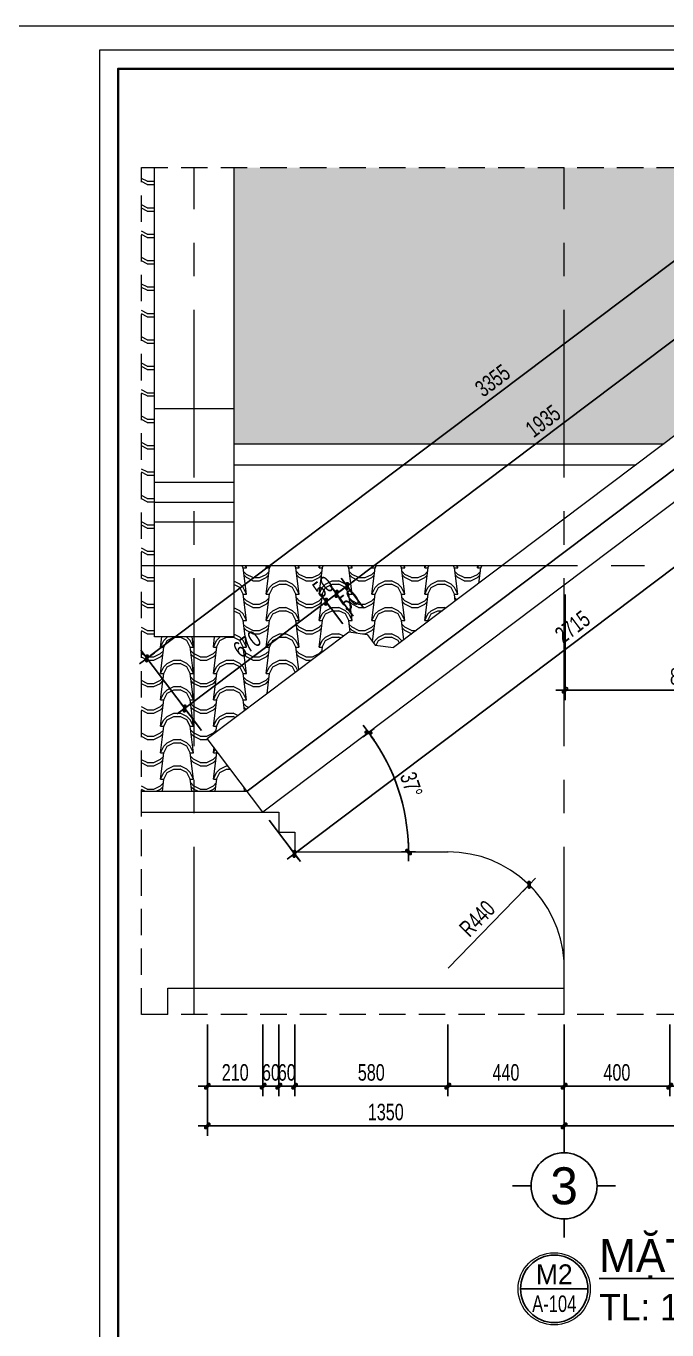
# Model space of a CAD drawing. Header units: inches. Extents: x 88947 to 296847, y 35049 to 161062.
# Drawn here: x 267577 to 270003, y 135126 to 140060 of the extents above; entities that cross this region are included whole.
import ezdxf
from ezdxf.enums import TextEntityAlignment as Align

# ---------------------------------------------------------------- set-up
doc = ezdxf.new("R2010")
doc.units = ezdxf.units.IN
doc.header["$MEASUREMENT"] = 0
doc.header["$PDMODE"] = 1
for name, pattern in [('ACAD_ISO03W100', [30, 12, -18]), ('CENTER', [50.8, 31.75, -6.35, 6.35, -6.35]), ('DASHED', [0.75, 0.5, -0.25])]:
    doc.linetypes.add(name, pattern=pattern)
for name, color, linetype, lineweight in [('A-Dims', 145, 'Continuous', 25), ('A-Text', 30, 'Continuous', 9), ('A-Wall', 2, 'Continuous', 35), ('DIM', 7, 'Continuous', 25), ('GHICHU', 40, 'Continuous', 18), ('HACTH', 8, 'Continuous', 5), ('HATCH', 8, 'Continuous', 5), ('KHUNG 2', 144, 'Continuous', 18), ('KY HIEU', 4, 'Continuous', 25), ('NETMANH', 192, 'Continuous', 18), ('THAY', 3, 'Continuous', 18), ('TRUC', 252, 'ACAD_ISO03W100', 13)]:
    doc.layers.add(name, color=color, linetype=linetype, lineweight=lineweight)
doc.layers.add('NHO', color=8, linetype='Continuous')
doc.layers.add('text', color=2, linetype='Continuous')
doc.styles.add('FRANKO', font='VFRANKO.TTF')
doc.styles.add('TAS-MTEXT', font='VAVOB.TTF', dxfattribs={"width": 0.75})
doc.styles.add('VHELVEN', font='VHELVEN.TTF')
doc.styles.add('VNI-HELVE-CONDENSE', font='VNARIAL.TTF', dxfattribs={"width": 0.7})
doc.dimstyles.new('TAS-50', dxfattribs={"dimscale": 25, "dimtxt": 2.5, "dimasz": 0.7, "dimexe": 1.5, "dimexo": 1.5, "dimgap": 0.8, "dimtad": 1, "dimdec": 0, "dimzin": 3, "dimdsep": 46, "dimtxsty": 'VNI-HELVE-CONDENSE', "dimblk": 'TICK', "dimcen": 2.5, "dimclrt": 71, "dimazin": 2, "dimtfac": 0.75, "dimtdec": 0, "dimtix": 1, "dimtmove": 2, "dimatfit": 2, "dimldrblk": 'TICK123', "dimfxl": 1.5, "dimtolj": 1, "dimtzin": 0, "dimarcsym": 0})
pattern_1 = [(0, (231335.82, 123147.5), (200, 100), [25, -175]), (0, (231335.82, 123160), (200, 100), [25, -75]), (0, (231435.82, 123172.5), (200, 100), [25, -175]), (0, (231285.82, 123110), (200, 100), [12.5, -100, 12.5, -75]), (45, (231298.315, 123135), (0, 100.00003), [17.6777, -265.165]), (45, (231285.815, 123172.5), (0, 100.00003), [12.63, -270.2127]), (45, (231285.815, 123185), (0, 100.00003), [15.15, -267.6927]), (135, (231410.815, 123185), (0, 100.00003), [15.15, -267.6927]), (135, (231410.815, 123172.5), (0, 100.00003), [12.63, -270.2127]), (135, (231398.315, 123135), (0, 100.00003), [17.6777, -265.165]), (26.56505, (231310.815, 123135), (5e-05, 100), [27.9509, -195.6559]), (26.56505, (231310.815, 123147.5), (5e-05, 100), [27.9509, -195.6559]), (26.56505, (231260.815, 123160), (5e-05, 100), [27.9509, -195.6559]), (26.56505, (231260.815, 123172.5), (5e-05, 100), [27.9509, -195.6559]), (63.43495, (231285.815, 123110), (-4.5e-05, 100), [27.9509, -419.2627]), (63.43495, (231298.315, 123110), (-4.5e-05, 100), [27.9509, -419.2627]), (116.56505, (231398.315, 123110), (4.5e-05, 100), [27.9509, -419.2627]), (116.56505, (231410.815, 123110), (4.5e-05, 100), [27.9509, -419.2627]), (153.43495, (231385.815, 123135), (-5e-05, 100), [27.9509, -195.6559]), (153.43495, (231385.815, 123147.5), (-5e-05, 100), [27.9509, -195.6559]), (153.43495, (231435.815, 123160), (-5e-05, 100), [27.9509, -195.6559]), (153.43495, (231435.815, 123172.5), (-5e-05, 100), [27.9509, -195.6559]), (82.874984, (231285.815, 123109.998), (-2.54e-05, 100.0000155), [100.7782, -1511.6733]), (97.125016, (231410.815, 123109.998), (2.54e-05, 100.0000155), [100.7782, -1511.6733])]

# ---------------------------------------------------------------- blocks, each defined once
blk = doc.blocks.new('khung ten')
at = {"layer": 'A-Wall', "ltscale": 0.7}
blk.add_lwpolyline([(267204, -219099), (305804, -219099), (305804, -190799), (267204, -190799)], close=True, dxfattribs=at)
at = {"layer": 'KHUNG 2', "ltscale": 0.7}
blk.add_lwpolyline([(267004, -219299), (306004, -219299), (306004, -190599), (267004, -190599)], close=True, dxfattribs=at)
at = {"layer": 'NETMANH', "ltscale": 0.7}
blk.add_lwpolyline([(265004, -220042), (307004, -220042), (307004, -190342), (265004, -190342)], close=True, dxfattribs=at)
blk = doc.blocks.new('A$C15DE5CD6')
at = {"layer": 'THAY'}
for points in [[(300, 429.5), (0, 429.5)], [(300, 150), (0, 150)], [(300, 75), (0, 75)], [(300, 0), (0, 0)], [(300, -434), (0, -434)]]:
    blk.add_lwpolyline(points, dxfattribs=at)
blk = doc.blocks.new('TICK')
at = {"layer": 'A-Dims', "color": 1}
for p, q in [((-2, 0), (2, 0)), ((0, 1.5), (0, -1.5))]:
    blk.add_line(p, q, dxfattribs=at)
at = {"layer": 'A-Dims', "color": 1, "const_width": 0.788}
blk.add_lwpolyline([(-0.33, -0.35), (0.38, 0.38)], dxfattribs=at)
at = {"layer": 'A-Dims', "color": 1, "const_width": 0.394}
for points in [[(0.24, 0.52, -0.414214), (0.52, 0.52, -1)], [(0.52, 0.52, -0.414214), (0.52, 0.24, -1)], [(-0.47, -0.21, 0.414214), (-0.47, -0.49, 1)], [(-0.47, -0.49, 0.414214), (-0.19, -0.49, 1)]]:
    blk.add_lwpolyline(points, format="xyb", dxfattribs=at)
blk = doc.blocks.new('*D2036')
at = {"layer": 'Defpoints', "color": 0}
for p in [(268263.6, 136319), (268473.8, 136319), (268473.8, 136047.9)]:
    blk.add_point(p, dxfattribs=at)
at = {"layer": 'DIM', "color": 0, "lineweight": -2}
for p, q in [((268263.6, 136281.5), (268263.6, 136010.4)), ((268473.8, 136281.5), (268473.8, 136010.4)), ((268281.1, 136047.9), (268456.3, 136047.9))]:
    blk.add_line(p, q, dxfattribs=at)
at = {"layer": 'DIM', "color": 0, "lineweight": -2, "xscale": 17.5, "yscale": 17.5, "zscale": 17.5, "rotation": 180}
blk.add_blockref('TICK', (268263.6, 136047.9), dxfattribs=at)
at = {"layer": 'DIM', "color": 0, "lineweight": -2, "xscale": 17.5, "yscale": 17.5, "zscale": 17.5}
blk.add_blockref('TICK', (268473.8, 136047.9), dxfattribs=at)
at = {"layer": 'DIM', "color": 71, "insert": (268368.7, 136099.8), "char_height": 62.5, "attachment_point": 5, "style": 'VNI-HELVE-CONDENSE'}
blk.add_mtext('\\A1;210', dxfattribs=at)
blk = doc.blocks.new('TICK123')
at = {"layer": 'A-Dims', "color": 1}
blk.add_lwpolyline([(0.05, 0, 0, 0.84, 0), (-2.11, 0, 8.4, 8.4, 0)], format="xyseb", dxfattribs=at)
blk = doc.blocks.new('*D2037')
at = {"layer": 'Defpoints', "color": 0}
for p in [(268473.8, 136319), (268533.8, 136319), (268533.8, 136047.9)]:
    blk.add_point(p, dxfattribs=at)
at = {"layer": 'DIM', "color": 0, "lineweight": -2}
for p, q in [((268473.8, 136281.5), (268473.8, 136010.4)), ((268533.8, 136281.5), (268533.8, 136010.4)), ((268456.3, 136047.9), (268438.8, 136047.9)), ((268473.8, 136047.9), (268533.8, 136047.9)), ((268551.3, 136047.9), (268568.8, 136047.9))]:
    blk.add_line(p, q, dxfattribs=at)
at = {"layer": 'DIM', "color": 0, "lineweight": -2, "xscale": 17.5, "yscale": 17.5, "zscale": 17.5}
blk.add_blockref('TICK', (268473.8, 136047.9), dxfattribs=at)
at = {"layer": 'DIM', "color": 0, "lineweight": -2, "xscale": 17.5, "yscale": 17.5, "zscale": 17.5, "rotation": 180}
blk.add_blockref('TICK', (268533.8, 136047.9), dxfattribs=at)
at = {"layer": 'DIM', "color": 71, "insert": (268503.8, 136099.8), "char_height": 62.5, "attachment_point": 5, "style": 'VNI-HELVE-CONDENSE'}
blk.add_mtext('\\A1;60', dxfattribs=at)
blk = doc.blocks.new('*D2038')
at = {"layer": 'Defpoints', "color": 0}
for p in [(268533.8, 136319), (268593.8, 136319), (268593.8, 136047.9)]:
    blk.add_point(p, dxfattribs=at)
at = {"layer": 'DIM', "color": 0, "lineweight": -2}
for p, q in [((268533.8, 136281.5), (268533.8, 136010.4)), ((268593.8, 136281.5), (268593.8, 136010.4)), ((268516.3, 136047.9), (268498.8, 136047.9)), ((268533.8, 136047.9), (268593.8, 136047.9)), ((268611.3, 136047.9), (268628.8, 136047.9))]:
    blk.add_line(p, q, dxfattribs=at)
at = {"layer": 'DIM', "color": 0, "lineweight": -2, "xscale": 17.5, "yscale": 17.5, "zscale": 17.5}
blk.add_blockref('TICK', (268533.8, 136047.9), dxfattribs=at)
at = {"layer": 'DIM', "color": 0, "lineweight": -2, "xscale": 17.5, "yscale": 17.5, "zscale": 17.5, "rotation": 180}
blk.add_blockref('TICK', (268593.8, 136047.9), dxfattribs=at)
at = {"layer": 'DIM', "color": 71, "insert": (268563.8, 136099.8), "char_height": 62.5, "attachment_point": 5, "style": 'VNI-HELVE-CONDENSE'}
blk.add_mtext('\\A1;60', dxfattribs=at)
blk = doc.blocks.new('*D2039')
at = {"layer": 'Defpoints', "color": 0}
for p in [(268593.8, 136319), (269173.6, 136319), (269173.6, 136047.9)]:
    blk.add_point(p, dxfattribs=at)
at = {"layer": 'DIM', "color": 0, "lineweight": -2}
for p, q in [((268593.8, 136281.5), (268593.8, 136010.4)), ((269173.6, 136281.5), (269173.6, 136010.4)), ((268611.3, 136047.9), (269156.1, 136047.9))]:
    blk.add_line(p, q, dxfattribs=at)
at = {"layer": 'DIM', "color": 0, "lineweight": -2, "xscale": 17.5, "yscale": 17.5, "zscale": 17.5, "rotation": 180}
blk.add_blockref('TICK', (268593.8, 136047.9), dxfattribs=at)
at = {"layer": 'DIM', "color": 0, "lineweight": -2, "xscale": 17.5, "yscale": 17.5, "zscale": 17.5}
blk.add_blockref('TICK', (269173.6, 136047.9), dxfattribs=at)
at = {"layer": 'DIM', "color": 71, "insert": (268883.7, 136099.8), "char_height": 62.5, "attachment_point": 5, "style": 'VNI-HELVE-CONDENSE'}
blk.add_mtext('\\A1;580', dxfattribs=at)
blk = doc.blocks.new('*D2040')
at = {"layer": 'Defpoints', "color": 0}
for p in [(269173.6, 136319), (269613.6, 136319), (269613.6, 136047.9)]:
    blk.add_point(p, dxfattribs=at)
at = {"layer": 'DIM', "color": 0, "lineweight": -2}
for p, q in [((269173.6, 136281.5), (269173.6, 136010.4)), ((269613.6, 136281.5), (269613.6, 136010.4)), ((269191.1, 136047.9), (269596.1, 136047.9))]:
    blk.add_line(p, q, dxfattribs=at)
at = {"layer": 'DIM', "color": 0, "lineweight": -2, "xscale": 17.5, "yscale": 17.5, "zscale": 17.5, "rotation": 180}
blk.add_blockref('TICK', (269173.6, 136047.9), dxfattribs=at)
at = {"layer": 'DIM', "color": 0, "lineweight": -2, "xscale": 17.5, "yscale": 17.5, "zscale": 17.5}
blk.add_blockref('TICK', (269613.6, 136047.9), dxfattribs=at)
at = {"layer": 'DIM', "color": 71, "insert": (269393.6, 136099.8), "char_height": 62.5, "attachment_point": 5, "style": 'VNI-HELVE-CONDENSE'}
blk.add_mtext('\\A1;440', dxfattribs=at)
blk = doc.blocks.new('*D2041')
at = {"layer": 'Defpoints', "color": 0}
for p in [(269613.6, 136319), (270013.6, 136319), (270013.6, 136047.9)]:
    blk.add_point(p, dxfattribs=at)
at = {"layer": 'DIM', "color": 0, "lineweight": -2}
for p, q in [((269613.6, 136281.5), (269613.6, 136010.4)), ((270013.6, 136281.5), (270013.6, 136010.4)), ((269631.1, 136047.9), (269996.1, 136047.9))]:
    blk.add_line(p, q, dxfattribs=at)
at = {"layer": 'DIM', "color": 0, "lineweight": -2, "xscale": 17.5, "yscale": 17.5, "zscale": 17.5, "rotation": 180}
blk.add_blockref('TICK', (269613.6, 136047.9), dxfattribs=at)
at = {"layer": 'DIM', "color": 0, "lineweight": -2, "xscale": 17.5, "yscale": 17.5, "zscale": 17.5}
blk.add_blockref('TICK', (270013.6, 136047.9), dxfattribs=at)
at = {"layer": 'DIM', "color": 71, "insert": (269813.6, 136099.8), "char_height": 62.5, "attachment_point": 5, "style": 'VNI-HELVE-CONDENSE'}
blk.add_mtext('\\A1;400', dxfattribs=at)
blk = doc.blocks.new('*D2042')
at = {"layer": 'Defpoints', "color": 0}
for p in [(270013.6, 136319), (271813.6, 136319), (271813.6, 136047.9)]:
    blk.add_point(p, dxfattribs=at)
at = {"layer": 'DIM', "color": 0, "lineweight": -2}
for p, q in [((270013.6, 136281.5), (270013.6, 136010.4)), ((271813.6, 136281.5), (271813.6, 136010.4)), ((270031.1, 136047.9), (271796.1, 136047.9))]:
    blk.add_line(p, q, dxfattribs=at)
at = {"layer": 'DIM', "color": 0, "lineweight": -2, "xscale": 17.5, "yscale": 17.5, "zscale": 17.5, "rotation": 180}
blk.add_blockref('TICK', (270013.6, 136047.9), dxfattribs=at)
at = {"layer": 'DIM', "color": 0, "lineweight": -2, "xscale": 17.5, "yscale": 17.5, "zscale": 17.5}
blk.add_blockref('TICK', (271813.6, 136047.9), dxfattribs=at)
at = {"layer": 'DIM', "color": 71, "insert": (270913.6, 136099.8), "char_height": 62.5, "attachment_point": 5, "style": 'VNI-HELVE-CONDENSE'}
blk.add_mtext('\\A1;1800', dxfattribs=at)
blk = doc.blocks.new('*D2049')
at = {"layer": 'Defpoints', "color": 0}
for p in [(268263.6, 136169), (269613.6, 136169), (269613.6, 135897.9)]:
    blk.add_point(p, dxfattribs=at)
at = {"layer": 'DIM', "color": 0, "lineweight": -2}
for p, q in [((268263.6, 136131.5), (268263.6, 135860.4)), ((269613.6, 136131.5), (269613.6, 135860.4)), ((268281.1, 135897.9), (269596.1, 135897.9))]:
    blk.add_line(p, q, dxfattribs=at)
at = {"layer": 'DIM', "color": 0, "lineweight": -2, "xscale": 17.5, "yscale": 17.5, "zscale": 17.5, "rotation": 180}
blk.add_blockref('TICK', (268263.6, 135897.9), dxfattribs=at)
at = {"layer": 'DIM', "color": 0, "lineweight": -2, "xscale": 17.5, "yscale": 17.5, "zscale": 17.5}
blk.add_blockref('TICK', (269613.6, 135897.9), dxfattribs=at)
at = {"layer": 'DIM', "color": 71, "insert": (268938.6, 135949.8), "char_height": 62.5, "attachment_point": 5, "style": 'VNI-HELVE-CONDENSE'}
blk.add_mtext('\\A1;1350', dxfattribs=at)
blk = doc.blocks.new('*D2050')
at = {"layer": 'Defpoints', "color": 0}
for p in [(272213.6, 136319), (269613.6, 136169), (272213.6, 135897.9)]:
    blk.add_point(p, dxfattribs=at)
at = {"layer": 'DIM', "color": 0, "lineweight": -2}
for p, q in [((272213.6, 136281.5), (272213.6, 135860.4)), ((269613.6, 136131.5), (269613.6, 135860.4)), ((269631.1, 135897.9), (272196.1, 135897.9))]:
    blk.add_line(p, q, dxfattribs=at)
at = {"layer": 'DIM', "color": 0, "lineweight": -2, "xscale": 17.5, "yscale": 17.5, "zscale": 17.5, "rotation": 180}
blk.add_blockref('TICK', (269613.6, 135897.9), dxfattribs=at)
at = {"layer": 'DIM', "color": 0, "lineweight": -2, "xscale": 17.5, "yscale": 17.5, "zscale": 17.5}
blk.add_blockref('TICK', (272213.6, 135897.9), dxfattribs=at)
at = {"layer": 'DIM', "color": 71, "insert": (270913.6, 135949.8), "char_height": 62.5, "attachment_point": 5, "style": 'VNI-HELVE-CONDENSE'}
blk.add_mtext('\\A1;2600', dxfattribs=at)
blk = doc.blocks.new('*D2059')
at = {"layer": 'Defpoints', "color": 0}
for p in [(270642.5, 138719), (270760.7, 138562.2), (268474.8, 137084.7)]:
    blk.add_point(p, dxfattribs=at)
at = {"layer": 'DIM', "color": 0, "lineweight": -2}
for p, q in [((270665.1, 138689), (270783.3, 138532.3)), ((268606.9, 136938.4), (270746.8, 138551.7)), ((268497.3, 137054.8), (268615.5, 136898))]:
    blk.add_line(p, q, dxfattribs=at)
at = {"layer": 'DIM', "color": 0, "lineweight": -2, "xscale": 17.5, "yscale": 17.5, "zscale": 17.5}
for p, rotation in [((270760.7, 138562.2), 37.01277217418455), ((268593, 136927.9), 217.0127721741845)]:
    blk.add_blockref('TICK', p, dxfattribs=dict(at, rotation=rotation))
at = {"layer": 'DIM', "color": 71, "insert": (269645.6, 137786.5), "char_height": 62.5, "attachment_point": 5, "rotation": 37.0128, "style": 'VNI-HELVE-CONDENSE'}
blk.add_mtext('\\A1;2715', dxfattribs=at)
blk = doc.blocks.new('*D2062')
at = {"layer": 'Defpoints', "color": 0}
for p in [(269617.5, 137946.5), (270513.6, 137819), (270513.6, 137546.4)]:
    blk.add_point(p, dxfattribs=at)
at = {"layer": 'DIM', "color": 0, "lineweight": -2}
for p, q in [((269617.5, 137909), (269617.5, 137508.9)), ((270513.6, 137781.5), (270513.6, 137508.9)), ((269635, 137546.4), (270496.1, 137546.4))]:
    blk.add_line(p, q, dxfattribs=at)
at = {"layer": 'DIM', "color": 0, "lineweight": -2, "xscale": 17.5, "yscale": 17.5, "zscale": 17.5, "rotation": 180}
blk.add_blockref('TICK', (269617.5, 137546.4), dxfattribs=at)
at = {"layer": 'DIM', "color": 0, "lineweight": -2, "xscale": 17.5, "yscale": 17.5, "zscale": 17.5}
blk.add_blockref('TICK', (270513.6, 137546.4), dxfattribs=at)
at = {"layer": 'DIM', "color": 71, "insert": (270065.5, 137598.3), "char_height": 62.5, "attachment_point": 5, "style": 'VNI-HELVE-CONDENSE'}
blk.add_mtext('\\A1;896', dxfattribs=at)
blk = doc.blocks.new('*D2065')
at = {"layer": 'Defpoints', "color": 0}
for p in [(268712.5, 137881.1), (268798.2, 137767.4), (268263.1, 137364.2)]:
    blk.add_point(p, dxfattribs=at)
at = {"layer": 'DIM', "color": 0, "lineweight": -2}
for p, q in [((268191.5, 137488.4), (268698.5, 137870.5)), ((268775.6, 137797.4), (268690, 137911)), ((268240.6, 137394.2), (268154.9, 137507.8))]:
    blk.add_line(p, q, dxfattribs=at)
at = {"layer": 'DIM', "color": 0, "lineweight": -2, "xscale": 17.5, "yscale": 17.5, "zscale": 17.5}
for p, rotation in [((268712.5, 137881.1), 37.0000000000007), ((268177.5, 137477.9), 217.0000000000007)]:
    blk.add_blockref('TICK', p, dxfattribs=dict(at, rotation=rotation))
at = {"layer": 'DIM', "color": 71, "insert": (268413.8, 137720.9), "char_height": 62.5, "attachment_point": 5, "rotation": 37, "style": 'VNI-HELVE-CONDENSE'}
blk.add_mtext('\\A1;670', dxfattribs=at)
blk = doc.blocks.new('*D2066')
at = {"layer": 'Defpoints', "color": 0}
for p in [(268752.5, 137911.2), (268798.2, 137767.4), (268838.1, 137797.5)]:
    blk.add_point(p, dxfattribs=at)
at = {"layer": 'DIM', "color": 0, "lineweight": -2}
for p, q in [((268815.5, 137827.4), (268729.9, 137941.1)), ((268766.4, 137921.7), (268780.4, 137932.2)), ((268698.5, 137870.5), (268684.6, 137860)), ((268775.6, 137797.4), (268690, 137911)), ((268712.5, 137881.1), (268752.5, 137911.2))]:
    blk.add_line(p, q, dxfattribs=at)
at = {"layer": 'DIM', "color": 0, "lineweight": -2, "xscale": 17.5, "yscale": 17.5, "zscale": 17.5}
for p, rotation in [((268712.5, 137881.1), 36.99999999970282), ((268752.5, 137911.2), 216.9999999997028)]:
    blk.add_blockref('TICK', p, dxfattribs=dict(at, rotation=rotation))
at = {"layer": 'DIM', "color": 71, "insert": (268701.3, 137937.6), "char_height": 62.5, "attachment_point": 5, "rotation": 37, "style": 'VNI-HELVE-CONDENSE'}
blk.add_mtext('\\A1;50', dxfattribs=at)
blk = doc.blocks.new('*D2067')
at = {"layer": 'Defpoints', "color": 0}
for p in [(268792.4, 137941.2), (268878, 137827.6), (268838.1, 137797.5)]:
    blk.add_point(p, dxfattribs=at)
at = {"layer": 'DIM', "color": 0, "lineweight": -2}
for p, q in [((268855.5, 137857.5), (268769.8, 137971.2)), ((268806.4, 137951.8), (268820.3, 137962.3)), ((268815.5, 137827.4), (268729.9, 137941.1)), ((268752.5, 137911.2), (268792.4, 137941.2)), ((268738.5, 137900.6), (268724.5, 137890.1))]:
    blk.add_line(p, q, dxfattribs=at)
at = {"layer": 'DIM', "color": 0, "lineweight": -2, "xscale": 17.5, "yscale": 17.5, "zscale": 17.5}
for p, rotation in [((268792.4, 137941.2), 216.9999999997028), ((268752.5, 137911.2), 36.99999999970282)]:
    blk.add_blockref('TICK', p, dxfattribs=dict(at, rotation=rotation))
at = {"layer": 'DIM', "color": 71, "insert": (268800.3, 137886.7), "char_height": 62.5, "attachment_point": 5, "rotation": 37, "style": 'VNI-HELVE-CONDENSE'}
blk.add_mtext('\\A1;50', dxfattribs=at)
blk = doc.blocks.new('*D2068')
at = {"layer": 'Defpoints', "color": 0}
for p in [(270337.7, 139105.7), (270423.3, 138992.1), (268878, 137827.6)]:
    blk.add_point(p, dxfattribs=at)
at = {"layer": 'DIM', "color": 0, "lineweight": -2}
for p, q in [((270400.8, 139022), (270315.1, 139135.7)), ((268806.4, 137951.8), (270323.7, 139095.2)), ((268855.5, 137857.5), (268769.8, 137971.2))]:
    blk.add_line(p, q, dxfattribs=at)
at = {"layer": 'DIM', "color": 0, "lineweight": -2, "xscale": 17.5, "yscale": 17.5, "zscale": 17.5}
for p, rotation in [((270337.7, 139105.7), 36.99999999970279), ((268792.4, 137941.2), 216.9999999997028)]:
    blk.add_blockref('TICK', p, dxfattribs=dict(at, rotation=rotation))
at = {"layer": 'DIM', "color": 71, "insert": (269533.8, 138565), "char_height": 62.5, "attachment_point": 5, "rotation": 37, "style": 'VNI-HELVE-CONDENSE'}
blk.add_mtext('\\A1;1935', dxfattribs=at)
blk = doc.blocks.new('*D2077')
at = {"layer": 'Defpoints', "color": 0}
for p in [(270887.1, 139457.2), (268034.6, 137667.6), (268263.1, 137364.2)]:
    blk.add_point(p, dxfattribs=at)
at = {"layer": 'DIM', "color": 0, "lineweight": -2}
for p, q in [((270864.5, 139487.1), (270691.5, 139716.7)), ((270700.1, 139676.2), (268048.5, 137678.1)), ((268240.6, 137394.2), (268012, 137697.5))]:
    blk.add_line(p, q, dxfattribs=at)
at = {"layer": 'DIM', "color": 0, "lineweight": -2, "xscale": 17.5, "yscale": 17.5, "zscale": 17.5}
for p, rotation in [((270714.1, 139686.8), 36.99999999970282), ((268034.6, 137667.6), 216.9999999997028)]:
    blk.add_blockref('TICK', p, dxfattribs=dict(at, rotation=rotation))
at = {"layer": 'DIM', "color": 71, "insert": (269343.1, 138718.6), "char_height": 62.5, "attachment_point": 5, "rotation": 37, "style": 'VNI-HELVE-CONDENSE'}
blk.add_mtext('\\A1;3355', dxfattribs=at)
blk = doc.blocks.new('*D2079')
at = {"layer": 'Defpoints', "color": 0}
for p in [(270642.5, 138719), (268473.8, 137084.7), (269007.3, 137094.9), (268593.8, 136934.7), (269273.6, 136934.7)]:
    blk.add_point(p, dxfattribs=at)
at = {"layer": 'DIM', "color": 0, "lineweight": -2}
blk.add_arc((268274.7, 136934.7), 749.8, 1.3372, 35.6629, dxfattribs=at)
at = {"layer": 'DIM', "color": 0, "lineweight": -2, "xscale": 17.5, "yscale": 17.5, "zscale": 17.5}
for p, rotation in [((268873.6, 137386), 126.3314703261012), ((269024.6, 136934.7), 270.6686005014339)]:
    blk.add_blockref('TICK', p, dxfattribs=dict(at, rotation=rotation))
at = {"layer": 'DIM', "color": 71, "insert": (269035.1, 137189.1), "char_height": 62.5, "attachment_point": 5, "rotation": 288.5, "style": 'VNI-HELVE-CONDENSE'}
blk.add_mtext('\\A1;37°', dxfattribs=at)
blk = doc.blocks.new('*D2081')
at = {"layer": 'Defpoints', "color": 0}
for p in [(269481.3, 136810), (269174.4, 136494.7)]:
    blk.add_point(p, dxfattribs=at)
at = {"layer": 'DIM', "color": 0, "lineweight": -2}
blk.add_line((269174.4, 136494.7), (269469.1, 136797.5), dxfattribs=at)
at = {"layer": 'DIM', "color": 0, "lineweight": -2, "xscale": 17.5, "yscale": 17.5, "zscale": 17.5, "rotation": 45.77170695952402}
blk.add_blockref('TICK', (269481.3, 136810), dxfattribs=at)
at = {"layer": 'DIM', "color": 71, "insert": (269284.6, 136682.3), "char_height": 62.5, "attachment_point": 5, "rotation": 45.7717, "style": 'VNI-HELVE-CONDENSE'}
blk.add_mtext('\\A1;R440', dxfattribs=at)
blk = doc.blocks.new('TRUCCOT')
for p, q in [((0, -140), (0, 0)), ((-250, -390), (-390, -390)), ((250, -390), (390, -390)), ((0, -640), (0, -780))]:
    blk.add_line(p, q)
blk.add_circle((0, -390), 250)
at = {"layer": 'GHICHU', "style": 'VHELVEN'}
blk.add_attdef('TRUC', text='', height=280, dxfattribs=at).set_placement((0, -390), align=Align.MIDDLE_CENTER)

msp = doc.modelspace()

# ---------------------------------------------------------------- hatches: boundary and pattern name
at = {"layer": 'HACTH'}
h = msp.add_hatch(dxfattribs=at)
h.set_pattern_fill('TILE_02', color=256, scale=100, style=0, pattern_type=2)
h.set_pattern_definition(pattern_1)
h.paths.add_polyline_path([(268798.2, 137767.4), (268868.2, 137757.6), (268898.3, 137717.6), (268968.3, 137707.8), (269381.3, 138019), (268363.6, 138019), (268363.6, 137748.2), (268213.6, 137748.2), (268213.6, 137164.6), (268413.6, 137164.6), (268263.1, 137364.2)])
h.paths.add_polyline_path([(268013.6, 139524.1), (268013.6, 138019), (268063.6, 138019), (268063.6, 139524.1)])
h.paths.add_polyline_path([(268013.6, 138019), (268013.6, 137164.6), (268213.6, 137164.6), (268213.6, 137748.2), (268063.6, 137748.2), (268063.6, 138019)])
h = msp.add_hatch(dxfattribs=at)
h.set_pattern_fill('TILE_02', color=256, scale=100, style=0, pattern_type=2)
h.set_pattern_definition(pattern_1)
h.paths.add_polyline_path([(269713.6, 139524.1), (268363.6, 139524.1), (268363.6, 138479.4), (269713.6, 138479.4)])
h.paths.add_polyline_path([(272113.6, 139524.1), (269713.6, 139524.1), (269713.6, 138479.4), (269992.2, 138479.4), (270513.6, 138872.3), (270513.6, 139122.7), (270913.6, 139424.1), (271313.6, 139122.7), (271313.6, 138872.3), (271835, 138479.4), (272113.6, 138479.4)])
h.paths.add_polyline_path([(273463.6, 139524.1), (272113.6, 139524.1), (272113.6, 138479.4), (273463.6, 138479.4)])

# ---------------------------------------------------------------- linework, layer by layer
at = {"layer": 'Defpoints'}
msp.add_lwpolyline([(273413.6, 137164.6), (270913.6, 139048.5), (268413.6, 137164.6)], dxfattribs=at)
at = {"layer": 'KHUNG 2', "linetype": 'DASHED', "ltscale": 200}
msp.add_lwpolyline([(268013.6, 139524.1), (273813.6, 139524.1), (273813.6, 136319), (268013.6, 136319)], close=True, dxfattribs=at)
at = {"layer": 'KY HIEU'}
msp.add_line((269703.8, 135281.2), (269448.8, 135281.2), dxfattribs=at)
at = {"layer": 'KY HIEU', "const_width": 2.75}
msp.add_lwpolyline([(269448.9, 135281.2, 1), (269703.6, 135281.2, 1)], format="xyb", close=True, dxfattribs=at)
at = {"layer": 'NHO'}
msp.add_circle((269576.3, 135281.2), 127.5, dxfattribs=at)
at = {"layer": 'THAY'}
for points in [[(268363.6, 139524.1), (268363.6, 137748.2), (268063.6, 137748.2), (268063.6, 139524.1)], [(270513.6, 138872.3), (268968.3, 137707.8)], [(273353.4, 137084.7), (271184.7, 138719), (270642.5, 138719), (268473.8, 137084.7)], [(268363.6, 138479.4), (269992.2, 138479.4)], [(268363.6, 138399.5), (269886.3, 138399.5)], [(268363.6, 138019), (269381.3, 138019)], [(268473.8, 137084.7), (268263.1, 137364.2), (268798.2, 137767.4), (268868.2, 137757.6), (268898.3, 137717.6), (268968.3, 137707.8)], [(268013.6, 137164.6), (268413.6, 137164.6)], [(268013.6, 137084.7), (268473.8, 137084.7)], [(268473.8, 137084.7), (268533.8, 137084.7), (268533.8, 137009.7), (268593.8, 137009.7), (268593.8, 136934.7), (269175.3, 136934.7)], [(269613.6, 136319), (269613.6, 136521.8)], [(268113.6, 136319), (268113.6, 136419), (269613.6, 136419)]]:
    msp.add_lwpolyline(points, dxfattribs=at)
at = {"layer": 'THAY', "color": 8}
msp.add_circle((269576.3, 135281.2), 136.6, dxfattribs=at)
at = {"layer": 'THAY'}
msp.add_arc((269174.4, 136494.7), 440, 3.5322, 90.114, dxfattribs=at)
at = {"layer": 'TRUC', "linetype": 'CENTER', "ltscale": 20}
for points in [[(268213.6, 136319), (268213.6, 139524.1)], [(269613.6, 136319), (269613.6, 139524.1)], [(268013.6, 138019), (273813.6, 138019)]]:
    msp.add_lwpolyline(points, dxfattribs=at)

# ---------------------------------------------------------------- block references
at = {"layer": 'A-Text', "xscale": 0.3535714285681024, "yscale": 0.3535714286845177, "zscale": 0.3535714286832132}
msp.add_blockref('khung ten', (173449.4, 207359.5), dxfattribs=at)
at = {"layer": 'DIM'}
ref = msp.add_blockref('TRUCCOT', (269613.6, 135866), dxfattribs=dict(at, xscale=0.5, yscale=0.5, zscale=0.5))
ref.add_attrib('TRUC', '3', dxfattribs={"layer": 'GHICHU', "height": 140, "style": 'FRANKO'}).set_placement((269613.6, 135671), align=Align.MIDDLE_CENTER)
at = {"layer": 'HATCH'}
msp.add_blockref('A$C15DE5CD6', (268063.6, 138182.2), dxfattribs=at)

# ---------------------------------------------------------------- texts
at = {"layer": 'text', "style": 'FRANKO'}
msp.add_text('M2', height=75, dxfattribs=at).set_placement((269576.4, 135298.7), align=Align.CENTER)
at = {"layer": 'text', "style": 'TAS-MTEXT', "width": 0.75}
msp.add_text('A-104', height=62.5, dxfattribs=at).set_placement((269576.4, 135193.6), align=Align.CENTER)
at = {"layer": 'text', "insert": (269746.3, 135470), "char_height": 125, "width": 5864.249, "attachment_point": 1, "style": 'FRANKO'}
msp.add_mtext('{\\LMAËT ÑÖÙNG CHI TIEÁT MAÙI NGOÙI 2 \\P\\H0.8x;\\lTL: 1/50}', dxfattribs=at)

# ---------------------------------------------------------------- dimensions: what is measured, and where the dimension line sits
at = {"layer": 'DIM'}
for base, p1, p2, picture, middle in [((268034.6, 137667.6), (270887.1, 139457.2), (268263.1, 137364.2), '*D2077', (269343.1, 138718.6)), ((270337.7, 139105.7), (268878, 137827.6), (270423.3, 138992.1), '*D2068', (269533.8, 138565)), ((268752.5, 137911.2), (268798.2, 137767.4), (268838.1, 137797.5), '*D2066', (268701.3, 137937.6))]:
    dim = msp.add_linear_dim(base=base, p1=p1, p2=p2, angle=217, dimstyle='TAS-50', dxfattribs=at)
    dim.commit()
    dim.dimension.update_dxf_attribs({"geometry": picture, "text_midpoint": middle})
dim = msp.add_angular_dim_2l(base=(269007.3, 137094.9), line1=((270642.5, 138719), (268473.8, 137084.7)), line2=((268593.8, 136934.7), (269273.6, 136934.7)), dimstyle='TAS-50', dxfattribs=at)
dim.commit()
dim.dimension.update_dxf_attribs({"geometry": '*D2079', "text_midpoint": (269035.1, 137189.1)})
for p1, p2, distance, picture, middle in [((268474.8, 137084.7), (270642.5, 138719), -196.4, '*D2059', (269645.6, 137786.5)), ((268263.1, 137364.2), (268798.2, 137767.4), 142.3, '*D2065', (268413.8, 137720.9))]:
    dim = msp.add_aligned_dim(p1=p1, p2=p2, distance=distance, dimstyle='TAS-50', dxfattribs=at)
    dim.commit()
    dim.dimension.update_dxf_attribs({"geometry": picture, "text_midpoint": middle})
dim = msp.add_linear_dim(base=(268792.4, 137941.2), p1=(268838.1, 137797.5), p2=(268878, 137827.6), angle=217, dimstyle='TAS-50', dxfattribs=at)
dim.commit()
dim.dimension.update_dxf_attribs({"geometry": '*D2067', "text_midpoint": (268800.3, 137886.7), "dimtype": 160})
for base, p1, p2, picture, middle in [((270513.6, 137546.4), (269617.5, 137946.5), (270513.6, 137819), '*D2062', (270065.5, 137598.3)), ((268473.8, 136047.9), (268263.6, 136319), (268473.8, 136319), '*D2036', (268368.7, 136099.8)), ((268533.8, 136047.9), (268473.8, 136319), (268533.8, 136319), '*D2037', (268503.8, 136099.8)), ((268593.8, 136047.9), (268533.8, 136319), (268593.8, 136319), '*D2038', (268563.8, 136099.8)), ((269173.6, 136047.9), (268593.8, 136319), (269173.6, 136319), '*D2039', (268883.7, 136099.8)), ((269613.6, 136047.9), (269173.6, 136319), (269613.6, 136319), '*D2040', (269393.6, 136099.8)), ((270013.6, 136047.9), (269613.6, 136319), (270013.6, 136319), '*D2041', (269813.6, 136099.8)), ((272213.6, 135897.9), (269613.6, 136169), (272213.6, 136319), '*D2050', (270913.6, 135949.8)), ((271813.6, 136047.9), (270013.6, 136319), (271813.6, 136319), '*D2042', (270913.6, 136099.8)), ((269613.6, 135897.9), (268263.6, 136169), (269613.6, 136169), '*D2049', (268938.6, 135949.8))]:
    dim = msp.add_linear_dim(base=base, p1=p1, p2=p2, dimstyle='TAS-50', dxfattribs=at)
    dim.commit()
    dim.dimension.update_dxf_attribs({"geometry": picture, "text_midpoint": middle})
dim = msp.add_radius_dim(center=(269174.4, 136494.7), mpoint=(269481.3, 136810), dimstyle='TAS-50', dxfattribs=at)
dim.commit()
dim.dimension.update_dxf_attribs({"geometry": '*D2081', "text_midpoint": (269284.6, 136682.3)})

doc.saveas('drawing.dxf')
